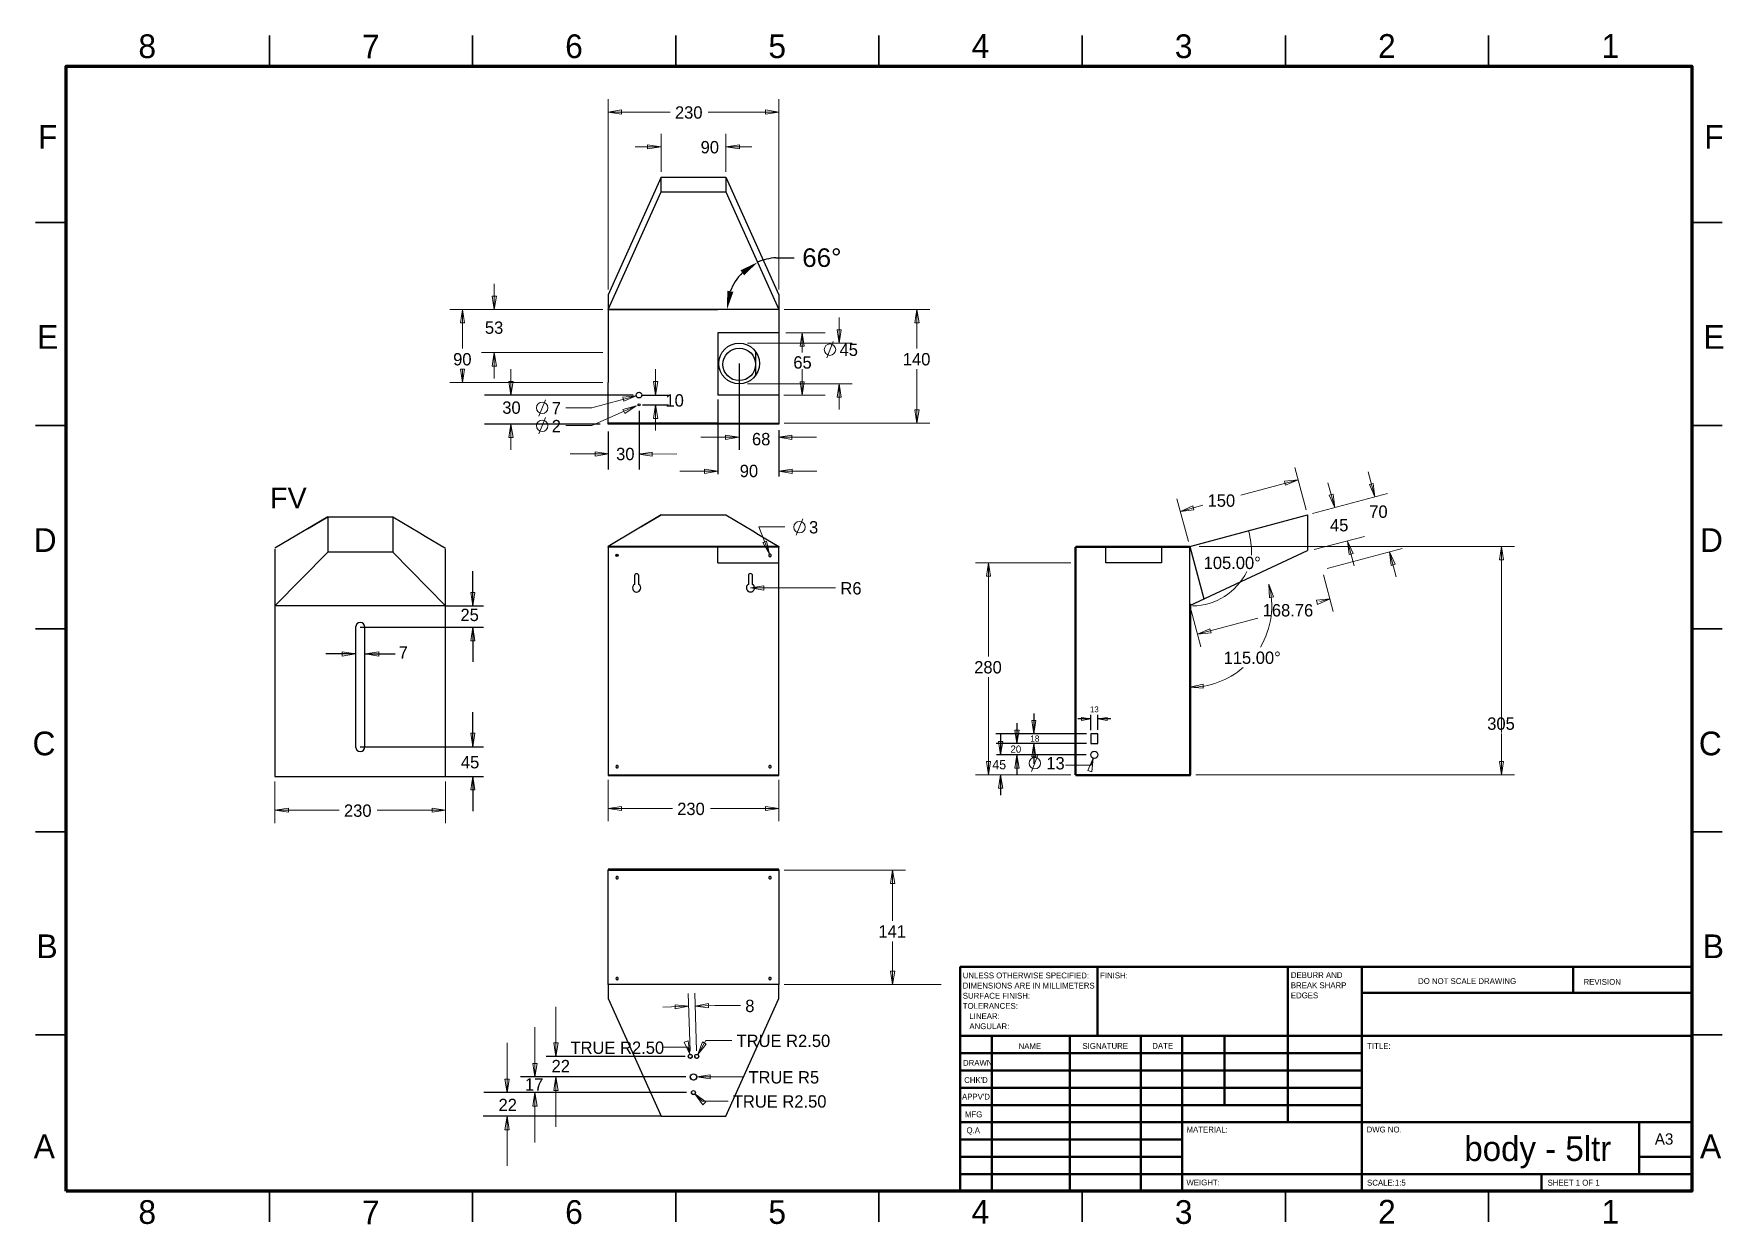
# Model space of a CAD drawing. Header units: millimetres. Extents: x 0.1 to 16.4, y 0.1 to 11.6.
import ezdxf

# ---------------------------------------------------------------- set-up
doc = ezdxf.new("R2010")
doc.units = ezdxf.units.MM
doc.header["$MEASUREMENT"] = 0
doc.linetypes.add('ACAD_ISO09W100', pattern=[45, 24, -3, 6, -3, 6, -3])
for name, color, linetype in [('PDF2_Geometry', 7, 'Continuous'), ('PDF2_Text', 7, 'Continuous'), ('PDF_Geometry', 7, 'Continuous'), ('PDF_Text', 7, 'Continuous')]:
    doc.layers.add(name, color=color, linetype=linetype)
doc.styles.add('PDF Century Gothic', font='GOTHIC.TTF')
doc.styles.get("Standard").update_dxf_attribs({"font": 'arial.ttf'})
doc.dimstyles.get("Standard").update_dxf_attribs({"dimtxt": 0.18, "dimasz": 0.18, "dimexe": 0.18, "dimexo": 0.0625, "dimgap": 0.09, "dimtad": 0, "dimtih": 1, "dimtoh": 1, "dimdec": 4, "dimzin": 0, "dimdsep": 46, "dimtxsty": 'Standard', "dimcen": 0.09, "dimadec": 0, "dimazin": 0, "dimtfac": 1, "dimtdec": 4, "dimtofl": 0, "dimtmove": 0, "dimatfit": 3, "dimfxl": 1, "dimtolj": 1, "dimtzin": 0, "dimarcsym": 0})

# ---------------------------------------------------------------- blocks, each defined once
blk = doc.blocks.new('*D16')
at = {"color": 0, "lineweight": -2, "transparency": 16777216}
blk.add_line((7.266, 9.441), (7.446, 9.441), dxfattribs=at)
for start, end in [(93.5513, 114.1756), (134.7998, 159.3757)]:
    blk.add_arc((7.297, 8.939), 0.503, start, end, dxfattribs=at)
at = {"color": 0, "transparency": 16777216}
for points in [[(6.926, 9.32), (6.96, 9.271), (7.091, 9.398)], [(6.856, 9.111), (6.797, 9.121), (6.794, 8.939)]]:
    blk.add_solid(points, dxfattribs=at)
at = {"layer": 'Defpoints', "color": 0, "transparency": 16777216}
for p in [(6.785, 10.081), (6.831, 9.127), (5.643, 8.939), (7.297, 8.939), (7.297, 8.939)]:
    blk.add_point(p, dxfattribs=at)
at = {"color": 0, "transparency": 16777216, "insert": (7.713, 9.441), "char_height": 0.18, "attachment_point": 5}
blk.add_mtext('\\A1;66°', dxfattribs=at)

msp = doc.modelspace()

# ---------------------------------------------------------------- linework, layer by layer
at = {"color": 8, "true_color": 0x808080}
for p, q in [((6.91169, 8.41629), (6.91169, 7.57925)), ((5.88662, 8.11008), (4.44405, 8.11008)), ((5.97597, 8.11008), (6.22891, 8.11008)), ((6.70541, 8.06619), (6.70541, 7.34364)), ((5.94209, 7.95905), (5.94209, 7.39039)), ((5.97552, 8.01536), (6.22833, 8.01536)), ((5.5647, 7.82917), (4.44405, 7.82917)), ((5.64291, 7.75787), (5.64291, 7.39039)), ((7.29708, 7.7686), (7.29708, 7.32095)), ((4.33115, 6.06626), (4.33115, 6.40307)), ((4.06901, 6.06626), (4.43659, 6.06626)), ((3.24191, 5.86028), (4.43659, 5.86028)), ((4.33115, 5.86028), (4.33115, 5.52347)), ((3.19691, 5.60159), (2.90659, 5.60159)), ((3.29025, 5.60159), (3.58058, 5.60159)), ((4.33115, 4.70133), (4.33115, 5.03814)), ((10.31781, 4.97148), (10.19216, 4.97148)), ((10.31781, 4.86353), (10.31781, 5.00945)), ((10.38721, 4.86617), (10.38721, 5.00945)), ((10.51286, 4.97148), (10.38721, 4.97148)), ((10.27555, 4.82778), (9.39809, 4.82778)), ((3.24191, 4.70133), (4.43659, 4.70133)), ((10.27731, 4.73421), (9.40088, 4.73421)), ((10.27291, 4.62314), (9.40367, 4.62314)), ((4.06901, 4.41348), (4.43659, 4.41348)), ((4.33115, 4.41348), (4.33115, 4.07668)), ((6.38919, 1.70065), (5.04312, 1.70065)), ((6.39479, 1.50104), (4.79344, 1.50104)), ((6.40038, 1.34949), (4.44035, 1.34949)), ((6.15541, 1.12083), (4.43162, 1.12083))]:
    msp.add_line(p, q, dxfattribs=at)
for p, q in [((2.92734, 6.93154), (2.41484, 6.62598)), ((2.92734, 6.93154), (2.92734, 6.58752)), ((3.55651, 6.93154), (3.55651, 6.58752)), ((6.15541, 6.94861), (5.64291, 6.64306)), ((12.41791, 6.94861), (12.41791, 6.60459)), ((3.81762, 6.77598), (3.87179, 6.74265)), ((7.04569, 6.79306), (7.09986, 6.75972)), ((2.92734, 6.58752), (2.41484, 6.06626)), ((3.55651, 6.58752), (2.92734, 6.58752)), ((3.55651, 6.58752), (4.06901, 6.06626)), ((5.64291, 6.63472), (5.64291, 6.04825)), ((10.46542, 6.48472), (10.46542, 6.63472)), ((11.0039, 6.63472), (11.0039, 6.48472)), ((11.27624, 6.07222), (12.41791, 6.60459)), ((10.58736, 6.48472), (10.46542, 6.48472)), ((11.0039, 6.48472), (10.58736, 6.48472)), ((4.06901, 6.06626), (2.41484, 6.06626)), ((3.19691, 5.86028), (3.19691, 4.70133)), ((3.28691, 4.70133), (3.28691, 5.86028)), ((9.60275, 4.93169), (9.60275, 4.73426)), ((9.76599, 5.0251), (9.76599, 4.82767)), ((9.4449, 4.82057), (9.4449, 4.62314)), ((10.38721, 4.82778), (10.31781, 4.82778)), ((10.31781, 4.82778), (10.31781, 4.73421)), ((10.38721, 4.73421), (10.38721, 4.82778)), ((9.60275, 4.62314), (9.60275, 4.42571)), ((9.76599, 4.73421), (9.76599, 4.53678)), ((10.31781, 4.73421), (10.38721, 4.73421)), ((9.4449, 4.429), (9.4449, 4.23158))]:
    msp.add_line(p, q)
at = {"linetype": 'ACAD_ISO09W100'}
for q in [(6.70541, 6.63472), (7.29708, 6.48472)]:
    msp.add_line((6.70541, 6.48472), q, dxfattribs=at)
for centre, radius in [((5.94209, 8.01536), 0.00982), ((10.35251, 4.62314), 0.03471)]:
    msp.add_circle(centre, radius)
for centre, start, end in [((3.24191, 5.86028), 0, 180), ((3.24191, 4.70133), 180, 0)]:
    msp.add_arc(centre, 0.045, start, end)
at = {"layer": 'PDF2_Geometry', "lineweight": 25}
for p, q in [((6.15541, 10.22361), (5.64291, 9.08194)), ((6.15541, 10.08056), (6.15541, 10.22361)), ((5.64291, 8.93889), (6.15541, 10.08056)), ((6.15541, 10.08056), (6.78458, 10.08056)), ((6.78458, 10.08056), (7.29708, 8.93889)), ((5.64291, 9.08194), (5.64291, 8.93889)), ((5.64291, 8.93889), (5.64291, 8.52222)), ((7.29708, 8.93889), (5.64291, 8.93889)), ((5.64291, 8.93889), (6.70541, 8.93889)), ((7.29708, 8.93889), (5.64291, 8.93889)), ((7.29708, 8.93889), (5.64291, 8.93889)), ((7.29708, 8.93889), (5.64291, 8.93889)), ((7.29708, 8.93889), (5.64291, 8.93889)), ((7.29708, 8.93889), (6.70541, 8.93889)), ((6.70541, 8.71382), (6.70541, 8.52222)), ((6.70541, 8.71382), (6.70541, 8.52222)), ((7.29708, 8.71382), (6.70541, 8.71382)), ((5.64291, 8.52222), (5.64291, 8.23056)), ((6.70541, 8.52222), (6.70541, 8.23056)), ((5.64291, 7.8375), (5.64291, 8.23056)), ((6.70541, 8.23056), (6.70541, 8.10994)), ((6.70541, 8.23056), (6.70541, 8.10994)), ((7.29708, 8.10994), (6.70541, 8.10994)), ((6.70541, 7.8375), (5.64291, 7.8375)), ((6.70541, 7.8375), (7.29708, 7.8375)), ((3.87179, 6.74265), (4.06901, 6.62598)), ((7.09986, 6.75972), (7.29708, 6.64306)), ((6.70541, 6.64306), (5.64291, 6.64306)), ((7.29708, 6.64306), (6.70541, 6.64306)), ((6.70541, 6.64306), (6.70541, 6.63472)), ((6.70541, 6.63472), (6.70541, 6.64306))]:
    msp.add_line(p, q, dxfattribs=at)
at = {"layer": 'PDF2_Geometry', "color": 9, "lineweight": 35, "true_color": 0xc0c0c0}
for points in [[(2.36111, 11.29861), (2.36111, 11.59444)], [(4.33056, 11.29861), (4.33056, 11.59444)], [(6.29861, 11.29861), (6.29861, 11.59444)], [(10.23611, 11.29861), (10.23611, 11.59444)], [(12.20417, 11.29861), (12.20417, 11.59444)], [(14.17222, 11.29861), (14.17222, 11.59444)], [(0.39306, 9.78333), (0.09722, 9.78333)], [(16.14167, 9.78333), (16.43611, 9.78333)], [(0.39306, 7.81389), (0.09722, 7.81389)], [(16.14167, 7.81389), (16.43611, 7.81389)], [(0.39306, 3.87778), (0.09722, 3.87778)], [(16.14167, 3.87778), (16.43611, 3.87778)], [(0.39306, 1.90833), (0.09722, 1.90833)], [(16.14167, 1.90833), (16.43611, 1.90833)], [(2.36111, 0.39306), (2.36111, 0.09722)], [(4.33056, 0.39306), (4.33056, 0.09722)], [(6.29861, 0.39306), (6.29861, 0.09722)], [(10.23611, 0.39306), (10.23611, 0.09722)], [(12.20417, 0.39306), (12.20417, 0.09722)], [(14.17222, 0.39306), (14.17222, 0.09722)]]:
    msp.add_lwpolyline(points, dxfattribs=at)
for points in [[(8.26667, 11.59444), (8.26667, 11.29861)], [(0.09722, 5.84583), (0.39306, 5.84583)], [(16.43611, 5.84583), (16.14167, 5.84583)], [(8.26667, 0.09722), (8.26667, 0.39306)]]:
    msp.add_lwpolyline(points, close=True, dxfattribs=at)
at = {"layer": 'PDF2_Geometry', "color": 9, "lineweight": 70, "true_color": 0xc0c0c0}
msp.add_lwpolyline([(0.39306, 0.39306), (0.39306, 11.29861), (16.14167, 11.29861), (16.14167, 0.39306)], close=True, dxfattribs=at)
at = {"layer": 'PDF2_Geometry', "color": 8, "lineweight": 18, "true_color": 0x808080}
for points in [[(5.64291, 9.13194), (5.64291, 10.97778)], [(7.29708, 9.13194), (7.29708, 10.97778)], [(5.64291, 10.85278), (6.24291, 10.85278)], [(7.29708, 10.85278), (6.61236, 10.85278)], [(6.15541, 10.27361), (6.15541, 10.64167)], [(6.78458, 10.27361), (6.78458, 10.64167)], [(6.15541, 10.51667), (5.90541, 10.51667)], [(6.78458, 10.51667), (7.03458, 10.51667)], [(4.54013, 8.93889), (4.54013, 9.18889)], [(4.10819, 8.93889), (5.59291, 8.93889), (4.41513, 8.93889)], [(4.23319, 8.93889), (4.23319, 8.56111)], [(7.34708, 8.93889), (8.75958, 8.93889)], [(7.8818, 8.6125), (7.8818, 8.8625)], [(8.63458, 8.93889), (8.63458, 8.56111)], [(7.36386, 8.71382), (7.746, 8.71382)], [(7.52154, 8.71382), (7.52154, 8.52409)], [(5.59291, 8.52222), (4.41513, 8.52222)], [(4.54013, 8.52222), (4.54013, 8.27222)], [(6.99291, 8.6125), (8.0068, 8.6125)], [(7.76097, 8.47222), (7.82347, 8.63056)], [(4.23319, 8.23056), (4.23319, 8.3625)], [(4.70077, 8.11008), (4.70077, 8.36008)], [(6.10244, 8.11008), (6.10244, 8.36008)], [(7.52154, 8.10994), (7.52154, 8.35994)], [(8.63458, 7.8375), (8.63458, 8.3625)], [(5.59291, 8.23056), (4.10819, 8.23056)], [(6.99291, 8.21944), (8.0068, 8.21944)], [(7.8818, 8.21944), (7.8818, 7.96944)], [(4.97262, 7.90721), (5.03512, 8.06555)], [(5.91567, 8.10305), (5.48373, 7.98777), (5.23373, 7.98777)], [(7.3461, 8.10994), (7.746, 8.10994)], [(4.97262, 7.73392), (5.03512, 7.89225)], [(5.91567, 8.00585), (5.48373, 7.81447), (5.23373, 7.81447)], [(6.10244, 8.01536), (6.10244, 7.76536)], [(4.70077, 7.82943), (4.70077, 7.57943)], [(6.54098, 7.70115), (6.83777, 7.70145), (6.9073, 7.70145)], [(7.29465, 7.70115), (7.59144, 7.70145), (7.66096, 7.70145)], [(7.34708, 7.8375), (8.75958, 7.8375)], [(5.2766, 7.53925), (5.57338, 7.53954), (5.64291, 7.53954)], [(6.3084, 7.53902), (6.01161, 7.53932), (5.94209, 7.53932)], [(6.33713, 7.37155), (6.63391, 7.37185), (6.70344, 7.37185)], [(7.29708, 7.37155), (7.59386, 7.37185), (7.66339, 7.37185)], [(12.40541, 6.99722), (12.2943, 7.40972)], [(13.07069, 7.12361), (13.00541, 7.36528)], [(12.32624, 7.28889), (11.77208, 7.14028)], [(11.26374, 6.69167), (11.15263, 7.10417)], [(11.18597, 6.98333), (11.40263, 7.04167)], [(12.46652, 6.96111), (13.19152, 7.15556)], [(7.46513, 6.75139), (7.52902, 6.90972)], [(7.20541, 6.56667), (7.10402, 6.83194), (7.35402, 6.83194)], [(12.48177, 6.61277), (12.97069, 6.74028)], [(12.60819, 6.42917), (13.33319, 6.62361)], [(13.21236, 6.59028), (13.27763, 6.35)], [(9.32624, 6.48416), (9.32624, 5.575)], [(7.02148, 6.24167), (7.59648, 6.24167), (7.84648, 6.24167)], [(12.57347, 6.36806), (12.66791, 6.01389)], [(12.63597, 6.13472), (12.53736, 6.10833)], [(11.29013, 6.02361), (11.38458, 5.67083)], [(11.35263, 5.79167), (11.93597, 5.94722)], [(9.32624, 4.43056), (9.32624, 5.37639)], [(14.29708, 4.43056), (14.29708, 4.83056)], [(9.74388, 4.46296), (9.80638, 4.62129)], [(10.34145, 4.59036), (10.32339, 4.5223), (10.07339, 4.5223)], [(10.12486, 4.43056), (9.20124, 4.43056)], [(11.33458, 4.43056), (14.42208, 4.43056)], [(2.41484, 4.36348), (2.41484, 3.9621)], [(4.06901, 4.36348), (4.06901, 3.9621)], [(5.64291, 4.38056), (5.64291, 3.97917)], [(7.29708, 4.38056), (7.29708, 3.97917)], [(5.64291, 4.10417), (6.26513, 4.10417)], [(7.29708, 4.10417), (6.63458, 4.10417)], [(2.41484, 4.0871), (3.03707, 4.0871)], [(4.06901, 4.0871), (3.40651, 4.0871)], [(7.34708, 3.50694), (8.52347, 3.50694)], [(8.39847, 3.50694), (8.39847, 3.01389)], [(8.39847, 2.39722), (8.39847, 2.81528)], [(6.43736, 1.75115), (6.4193, 2.31087)], [(6.49986, 1.75393), (6.4818, 2.31226)], [(8.8693, 2.39722), (7.34708, 2.39722), (8.52347, 2.39722)], [(5.13769, 1.70056), (5.13769, 2.1825)], [(6.42208, 2.18587), (6.17347, 2.17754)], [(6.48597, 2.18726), (6.67486, 2.19421), (6.92486, 2.19421)], [(4.93371, 1.50095), (4.93371, 1.9829)], [(4.66319, 1.34873), (4.66319, 1.83067)], [(6.51097, 1.71782), (6.59013, 1.85532), (6.84013, 1.85532)], [(6.43319, 1.7206), (6.41513, 1.78865), (6.16513, 1.78865)], [(5.13769, 1.50104), (5.13769, 1.01909)], [(6.50124, 1.50139), (6.70541, 1.50139), (6.95541, 1.50139)], [(4.93371, 1.34949), (4.93371, 0.86755)], [(6.48319, 1.3375), (6.55402, 1.26806), (6.80402, 1.26806)], [(4.66319, 1.12083), (4.66319, 0.63889)]]:
    msp.add_lwpolyline(points, dxfattribs=at)
for points in [[(5.64291, 10.85278), (5.77347, 10.87361), (5.77347, 10.83333)], [(7.29708, 10.85278), (7.16652, 10.83333), (7.16652, 10.87361)], [(6.15541, 10.51667), (6.02486, 10.49722), (6.02486, 10.53611)], [(6.78458, 10.51667), (6.91513, 10.53611), (6.91513, 10.49722)], [(4.54013, 8.93889), (4.52069, 9.06944), (4.56097, 9.06944)], [(4.23319, 8.93889), (4.25263, 8.80972), (4.21236, 8.80972)], [(8.63458, 8.93889), (8.65541, 8.80972), (8.61513, 8.80972)], [(7.52154, 8.71382), (7.54237, 8.58466), (7.5021, 8.58466)], [(7.8818, 8.6125), (7.86236, 8.74306), (7.90124, 8.74306)], [(4.54013, 8.52222), (4.56097, 8.39167), (4.52069, 8.39167)], [(4.23319, 8.23056), (4.21236, 8.36111), (4.25263, 8.36111)], [(4.70077, 8.11008), (4.7216, 8.24063), (4.68132, 8.24063)], [(6.10244, 8.11008), (6.12327, 8.24063), (6.08299, 8.24063)], [(7.52154, 8.10994), (7.5021, 8.2391), (7.54237, 8.2391)], [(7.8818, 8.21944), (7.90124, 8.08889), (7.86236, 8.08889)], [(5.91567, 8.10305), (5.78512, 8.08916), (5.79484, 8.05027)], [(5.91567, 8.00585), (5.78512, 7.97186), (5.80542, 7.93297)], [(6.10244, 8.01536), (6.12327, 7.88481), (6.08299, 7.88481)], [(8.63458, 7.8375), (8.61513, 7.96667), (8.65541, 7.96667)], [(4.70077, 7.82943), (4.7216, 7.69888), (4.68132, 7.69888)], [(6.90927, 7.70115), (6.7801, 7.68032), (6.7801, 7.7206)], [(7.29465, 7.70115), (7.42382, 7.68032), (7.42382, 7.7206)], [(5.64488, 7.53925), (5.51571, 7.51841), (5.51571, 7.55869)], [(5.94012, 7.53902), (6.06929, 7.51819), (6.06929, 7.55846)], [(6.70541, 7.37155), (6.57624, 7.35072), (6.57624, 7.391)], [(7.29708, 7.37155), (7.42624, 7.35072), (7.42624, 7.391)], [(12.32624, 7.28889), (12.20541, 7.23611), (12.19569, 7.275)], [(13.07069, 7.12361), (13.01791, 7.24306), (13.05541, 7.25417)], [(11.18597, 6.98333), (11.30541, 7.03611), (11.31652, 6.99861)], [(7.20541, 6.56667), (7.17763, 6.69583), (7.14013, 6.68194)], [(13.21236, 6.59028), (13.26652, 6.47083), (13.22763, 6.45972)], [(14.29708, 6.64364), (14.31652, 6.51309), (14.27624, 6.51309)], [(7.02148, 6.24167), (7.15064, 6.22083), (7.15064, 6.26111)], [(12.0443, 6.27778), (12.08736, 6.15417), (12.04847, 6.14583)], [(4.33115, 6.06626), (4.35199, 6.19682), (4.31171, 6.19682)], [(12.63597, 6.13472), (12.51513, 6.08194), (12.50541, 6.12083)], [(4.33115, 5.86028), (4.35199, 5.72973), (4.31171, 5.72973)], [(11.35263, 5.79167), (11.47208, 5.84444), (11.48319, 5.80556)], [(3.19691, 5.60159), (3.06636, 5.62104), (3.06636, 5.58076)], [(3.29025, 5.60159), (3.42081, 5.62104), (3.42081, 5.58076)], [(11.27624, 5.27778), (11.40541, 5.30833), (11.40819, 5.26806)], [(10.31781, 4.97148), (10.22694, 4.95682), (10.22694, 4.98516)], [(10.38721, 4.97148), (10.47808, 4.95682), (10.47808, 4.98516)], [(4.33115, 4.70133), (4.35199, 4.83189), (4.31171, 4.83189)], [(10.34145, 4.59036), (10.32756, 4.4598), (10.28867, 4.47091)], [(9.32624, 4.43056), (9.3068, 4.55972), (9.34708, 4.55972)], [(14.29708, 4.43056), (14.27624, 4.55972), (14.31652, 4.55972)], [(4.33115, 4.41348), (4.35199, 4.28293), (4.31171, 4.28293)], [(2.41484, 4.0871), (2.5454, 4.10654), (2.5454, 4.06626)], [(4.06901, 4.0871), (3.93845, 4.06626), (3.93845, 4.10654)], [(5.64291, 4.10417), (5.77347, 4.12361), (5.77347, 4.08333)], [(7.29708, 4.10417), (7.16652, 4.08333), (7.16652, 4.12361)], [(8.39847, 3.50694), (8.4193, 3.37639), (8.37902, 3.37639)], [(8.39847, 2.39722), (8.37902, 2.52639), (8.4193, 2.52639)], [(6.42208, 2.18587), (6.29291, 2.16087), (6.29152, 2.20115)], [(6.48597, 2.18726), (6.61513, 2.21226), (6.61652, 2.17198)], [(5.13769, 1.70056), (5.11825, 1.83111), (5.15852, 1.83111)], [(6.43319, 1.7206), (6.4193, 1.85115), (6.38041, 1.84004)], [(6.51097, 1.71782), (6.59291, 1.8206), (6.55819, 1.84143)], [(4.66319, 1.34873), (4.64375, 1.47928), (4.68403, 1.47928)], [(4.93371, 1.50095), (4.91426, 1.63151), (4.95454, 1.63151)], [(5.13769, 1.50104), (5.11825, 1.37048), (5.15852, 1.37048)], [(6.50124, 1.50139), (6.6318, 1.48194), (6.6318, 1.52083)], [(4.93371, 1.34949), (4.91426, 1.21894), (4.95454, 1.21894)], [(6.48319, 1.3375), (6.56097, 1.23194), (6.59013, 1.25972)], [(4.66319, 1.12083), (4.64375, 0.99028), (4.68403, 0.99028)]]:
    msp.add_lwpolyline(points, close=True, dxfattribs=at)
at = {"layer": 'PDF2_Geometry', "lineweight": 25}
for points in [[(6.78458, 10.22361), (7.29708, 9.08194), (7.29708, 8.93889), (7.29708, 7.8375), (7.29708, 7.82917), (5.64291, 7.82917), (5.64291, 7.8375)], [(6.15541, 10.22361), (6.78458, 10.22361), (6.78458, 10.08056)], [(7.07018, 8.53333), (7.07018, 8.40833), (7.07018, 8.29722)], [(2.73151, 6.81487), (2.92734, 6.93154), (3.55651, 6.93154), (3.81762, 6.77598)], [(5.95958, 6.83194), (6.15541, 6.94861), (6.78458, 6.94861), (7.04569, 6.79306)], [(2.41484, 6.61765), (2.41484, 4.41348), (4.06901, 4.41348), (4.06901, 6.61765)], [(7.29708, 6.64306), (7.29708, 6.63472), (5.64291, 6.63472), (5.64291, 6.64306)], [(5.64291, 6.63472), (5.64291, 4.43056), (7.29708, 4.43056), (7.29708, 6.63472)], [(5.72069, 6.54861), (5.72208, 6.55556), (5.72624, 6.55556), (5.73041, 6.55556), (5.73597, 6.55556), (5.74152, 6.55556)], [(5.64291, 4.43056), (5.64291, 4.42222), (7.29708, 4.42222), (7.29708, 4.43056)], [(5.64291, 2.39722), (5.64291, 3.50694)], [(7.29708, 3.50694), (7.29708, 2.39722)], [(6.4193, 1.70254), (6.42069, 1.69698), (6.42347, 1.69004), (6.42902, 1.68587), (6.43597, 1.68448), (6.4443, 1.68448), (6.44986, 1.68865), (6.45541, 1.69282), (6.45819, 1.69976), (6.45819, 1.70254)], [(6.4818, 1.70254), (6.48319, 1.69698), (6.48736, 1.69004), (6.49291, 1.68587), (6.49986, 1.68448), (6.5068, 1.68448), (6.51374, 1.68865), (6.51791, 1.69282), (6.52069, 1.69976), (6.52069, 1.70254)], [(6.43874, 1.50278), (6.44013, 1.49444), (6.4443, 1.48611), (6.44986, 1.47917), (6.45819, 1.475), (6.46791, 1.47361), (6.47624, 1.47361), (6.48597, 1.47639), (6.49291, 1.48333), (6.49847, 1.49028), (6.50124, 1.49861), (6.50124, 1.50278)], [(6.44986, 1.35), (6.45124, 1.34444), (6.45541, 1.33889), (6.46097, 1.33472), (6.46791, 1.33194), (6.47486, 1.33333), (6.4818, 1.33611), (6.48597, 1.34167), (6.48874, 1.34722), (6.49013, 1.35)]]:
    msp.add_lwpolyline(points, dxfattribs=at)
for points in [[(7.19847, 6.55556), (7.19847, 6.55139), (7.20124, 6.54722), (7.20541, 6.54583), (7.20958, 6.54444), (7.21513, 6.54583), (7.21791, 6.54722), (7.22069, 6.55139), (7.22208, 6.55556), (7.22069, 6.56111), (7.21791, 6.56389), (7.21513, 6.56667), (7.20958, 6.56806), (7.20541, 6.56667), (7.20124, 6.56389), (7.19847, 6.56111)], [(10.17486, 6.63472), (10.17486, 4.43056), (11.27624, 4.43056), (11.27624, 6.63472)], [(11.27624, 6.08333), (11.28458, 6.08333), (11.28458, 4.43056), (11.27624, 4.43056)], [(5.71791, 4.50833), (5.7193, 4.50417), (5.72069, 4.5), (5.72486, 4.49861), (5.72902, 4.49722), (5.73458, 4.49861), (5.73874, 4.5), (5.74013, 4.50417), (5.74152, 4.50833), (5.74013, 4.51389), (5.73874, 4.51667), (5.73458, 4.51944), (5.72902, 4.52083), (5.72486, 4.51944), (5.72069, 4.51667), (5.7193, 4.51389)], [(7.22208, 4.50833), (7.22069, 4.51389), (7.21791, 4.51667), (7.21513, 4.51944), (7.20958, 4.52083), (7.20541, 4.51944), (7.20124, 4.51667), (7.19847, 4.51389), (7.19847, 4.50833), (7.19847, 4.50417), (7.20124, 4.5), (7.20541, 4.49861), (7.20958, 4.49722), (7.21513, 4.49861), (7.21791, 4.5), (7.22069, 4.50417)], [(7.29708, 3.50694), (7.29708, 3.51528), (5.64291, 3.51528), (5.64291, 3.50694)], [(5.71791, 3.43272), (5.7193, 3.42855), (5.72069, 3.42439), (5.72486, 3.423), (5.72902, 3.42161), (5.73458, 3.423), (5.73874, 3.42439), (5.74013, 3.42855), (5.74152, 3.43272), (5.74013, 3.43828), (5.73874, 3.44105), (5.73458, 3.44383), (5.72902, 3.44522), (5.72486, 3.44383), (5.72069, 3.44105), (5.7193, 3.43828)], [(7.22208, 3.43272), (7.22069, 3.43828), (7.21791, 3.44105), (7.21513, 3.44383), (7.20958, 3.44522), (7.20541, 3.44383), (7.20124, 3.44105), (7.19847, 3.43828), (7.19847, 3.43272), (7.19847, 3.42855), (7.20124, 3.42439), (7.20541, 3.423), (7.20958, 3.42161), (7.21513, 3.423), (7.21791, 3.42439), (7.22069, 3.42855)], [(5.71791, 2.45506), (5.7193, 2.4509), (5.72069, 2.44673), (5.72486, 2.44534), (5.72902, 2.44395), (5.73458, 2.44534), (5.73874, 2.44673), (5.74013, 2.4509), (5.74152, 2.45506), (5.74013, 2.46062), (5.73874, 2.4634), (5.73458, 2.46617), (5.72902, 2.46756), (5.72486, 2.46617), (5.72069, 2.4634), (5.7193, 2.46062)], [(7.22208, 2.45506), (7.22069, 2.46062), (7.21791, 2.4634), (7.21513, 2.46617), (7.20958, 2.46756), (7.20541, 2.46617), (7.20124, 2.4634), (7.19847, 2.46062), (7.19847, 2.45506), (7.19847, 2.4509), (7.20124, 2.44673), (7.20541, 2.44534), (7.20958, 2.44395), (7.21513, 2.44534), (7.21791, 2.44673), (7.22069, 2.4509)], [(7.29708, 2.2625), (7.29708, 2.39722), (5.64291, 2.39722), (5.64291, 2.2625), (6.15541, 1.12083), (6.78458, 1.12083)]]:
    msp.add_lwpolyline(points, close=True, dxfattribs=at)
for points in [[(5.93892, 6.275), (5.93892, 6.35972), (5.93753, 6.36667), (5.93197, 6.37361), (5.92642, 6.37778), (5.91808, 6.37917), (5.91114, 6.37778), (5.90419, 6.37361), (5.90003, 6.36667), (5.89864, 6.35972), (5.89864, 6.275, 3.65547507)], [(7.04162, 6.27572), (7.04162, 6.36044), (7.04023, 6.36739), (7.03467, 6.37433), (7.02912, 6.3785), (7.02078, 6.37989), (7.01384, 6.3785), (7.00689, 6.37433), (7.00273, 6.36739), (7.00134, 6.36044), (7.00134, 6.27572, 3.65547507)]]:
    msp.add_lwpolyline(points, format="xyb", close=True, dxfattribs=at)
at = {"layer": 'PDF2_Geometry', "color": 9, "lineweight": 50, "true_color": 0xc0c0c0}
for points in [[(9.05417, 0.39306), (9.05417, 2.56806), (16.14167, 2.56806)], [(10.38472, 1.89861), (10.38472, 2.56806)], [(12.22778, 2.56806), (12.22778, 1.0625)], [(12.94444, 2.56806), (12.94444, 0.39306)], [(14.99167, 2.31667), (14.99167, 2.56806)], [(16.14167, 2.31667), (12.94444, 2.31667)], [(16.14167, 1.89861), (9.05417, 1.89861)], [(9.36111, 1.89861), (9.36111, 0.39306)], [(10.11667, 1.89861), (10.11667, 0.39306)], [(10.80278, 1.89861), (10.80278, 0.39306)], [(11.20417, 0.39306), (11.20417, 1.89861)], [(11.61389, 1.22917), (11.61389, 1.89861)], [(12.94444, 1.73194), (9.05417, 1.73194)], [(12.94444, 1.56389), (9.05417, 1.56389)], [(12.94444, 1.39722), (9.05417, 1.39722)], [(12.94444, 1.22917), (9.05417, 1.22917)], [(16.14167, 1.0625), (11.20417, 1.0625), (9.05417, 1.0625)], [(15.62917, 0.55972), (15.62917, 1.0625)], [(11.20417, 0.89444), (9.05417, 0.89444)], [(11.20417, 0.72778), (9.05417, 0.72778)], [(16.14167, 0.72778), (15.62917, 0.72778)], [(9.05417, 0.55972), (16.14167, 0.55972)], [(14.68472, 0.39306), (14.68472, 0.55972)]]:
    msp.add_lwpolyline(points, dxfattribs=at)
at = {"layer": 'PDF2_Geometry', "lineweight": 25}
for centre, radius in [((6.91169, 8.41629), 0.19686), ((6.91275, 8.40785), 0.15743), ((5.94209, 8.11008), 0.02775), ((5.94209, 8.11008), 0.02775), ((5.72972, 6.55625), 0.01183), ((6.43837, 1.70109), 0.01907), ((6.50118, 1.70065), 0.01939), ((6.4697, 1.50104), 0.03096), ((6.46923, 1.34949), 0.0194)]:
    msp.add_circle(centre, radius, dxfattribs=at)
at = {"layer": 'PDF2_Geometry', "color": 8, "lineweight": 18, "true_color": 0x808080}
for centre, radius in [((7.79158, 8.5509), 0.0555), ((5.00466, 7.98601), 0.05546), ((5.00466, 7.81272), 0.05546), ((7.49678, 6.83054), 0.05585), ((9.77592, 4.54175), 0.05546)]:
    msp.add_circle(centre, radius, dxfattribs=at)
for centre, radius, start, end in [((11.08214, 6.58982), 0.79219, 357.832638, 15.073089), ((11.2962, 6.65795), 0.59185, 270.707415, 334.163141), ((11.27937, 6.07177), 0.79219, 329.361635, 15.073089), ((11.28111, 6.06059), 0.78283, 269.643996, 310.962249)]:
    msp.add_arc(centre, radius, start, end, dxfattribs=at)
at = {"layer": 'PDF_Geometry', "lineweight": 25}
for p, q in [((11.27624, 6.64306), (12.41791, 6.94861)), ((10.16652, 4.43056), (10.16652, 6.63472)), ((10.16652, 6.63472), (10.17486, 6.63472)), ((11.27624, 6.64306), (10.17486, 6.64306)), ((10.17486, 6.64306), (10.17486, 6.63472)), ((10.17486, 6.63472), (10.17486, 4.43056)), ((10.17486, 6.63472), (11.27624, 6.63472)), ((11.27624, 6.63472), (11.27624, 6.64306)), ((11.27624, 6.64306), (11.41265, 6.13583)), ((11.27624, 6.07222), (11.27624, 6.64306)), ((11.28458, 6.08333), (11.27624, 6.08333)), ((11.27624, 6.08333), (11.27624, 4.43056)), ((11.28458, 4.43056), (11.28458, 6.08333)), ((10.17486, 4.43056), (10.16652, 4.43056)), ((10.17486, 4.43056), (10.17486, 4.42222)), ((11.28458, 4.43056), (10.17486, 4.43056)), ((10.17486, 4.42222), (11.28458, 4.42222)), ((11.27624, 4.43056), (11.28458, 4.43056)), ((11.28458, 4.42222), (11.28458, 4.43056))]:
    msp.add_line(p, q, dxfattribs=at)
at = {"layer": 'PDF_Geometry', "color": 8, "lineweight": 18, "true_color": 0x808080}
for points in [[(13.07069, 7.12361), (13.00541, 7.36528)], [(12.68095, 7.01941), (12.61567, 7.26108)], [(12.46652, 6.96111), (13.19152, 7.15556)], [(11.36762, 6.64306), (14.42208, 6.64306)], [(12.80444, 6.69528), (12.86972, 6.455)], [(13.21236, 6.59028), (13.27763, 6.35)], [(14.29708, 6.64031), (14.29708, 4.84086)], [(10.12486, 6.48472), (9.20124, 6.48472)], [(9.32624, 4.43056), (9.32624, 5.37639)], [(14.29708, 4.43056), (14.29708, 4.83056)], [(10.12486, 4.43056), (9.20124, 4.43056)], [(11.33458, 4.43056), (14.42208, 4.43056)]]:
    msp.add_lwpolyline(points, dxfattribs=at)
for points in [[(13.07069, 7.12361), (13.01791, 7.24306), (13.05541, 7.25417)], [(12.68095, 7.01941), (12.62817, 7.13886), (12.66567, 7.14997)], [(12.80444, 6.69528), (12.85861, 6.57584), (12.81972, 6.56473)], [(13.21236, 6.59028), (13.26652, 6.47083), (13.22763, 6.45972)], [(14.29708, 6.64364), (14.31652, 6.51309), (14.27624, 6.51309)], [(9.32624, 6.48419), (9.34708, 6.35502), (9.3068, 6.35502)], [(9.76599, 4.82767), (9.74654, 4.95684), (9.78682, 4.95684)], [(9.4449, 4.62314), (9.42546, 4.75231), (9.46574, 4.75231)], [(9.60275, 4.73426), (9.58331, 4.86342), (9.62359, 4.86342)], [(9.60275, 4.62317), (9.62359, 4.494), (9.58331, 4.494)], [(9.76599, 4.73423), (9.78682, 4.60507), (9.74654, 4.60507)], [(9.32624, 4.43056), (9.3068, 4.55972), (9.34708, 4.55972)], [(9.4449, 4.42903), (9.46574, 4.29986), (9.42546, 4.29986)], [(14.29708, 4.43056), (14.27624, 4.55972), (14.31652, 4.55972)]]:
    msp.add_lwpolyline(points, close=True, dxfattribs=at)
at = {"layer": 'PDF_Geometry', "lineweight": 25}
msp.add_lwpolyline([(10.17486, 4.43056), (11.27624, 4.43056), (11.27624, 6.63472), (10.17486, 6.63472)], close=True, dxfattribs=at)

# ---------------------------------------------------------------- texts
at = {"color": 8, "true_color": 0x808080, "insert": (2.36658, 7.21381), "char_height": 0.2, "attachment_point": 1}
msp.add_mtext_dynamic_manual_height_columns('FV', width=1.7846512, gutter_width=1, heights=[0], dxfattribs=at)
at = {"layer": 'PDF2_Text', "attachment_point": 7, "style": 'PDF Century Gothic'}
for s, insert, char_height in [('8', (1.0926, 11.37305), 0.22984), ('7', (3.25804, 11.37305), 0.22984), ('6', (5.22668, 11.37305), 0.22984), ('5', (7.19532, 11.37305), 0.22984), ('4', (9.16396, 11.37883), 0.22984), ('3', (11.1326, 11.37305), 0.22984), ('2', (13.10124, 11.37883), 0.22984), ('1', (15.26668, 11.37883), 0.22984), ('F', (0.11948, 10.49755), 0.22984), ('F', (16.26124, 10.49755), 0.22984), ('E', (0.11116, 8.55867), 0.22984), ('E', (16.25292, 8.55867), 0.22984), ('D', (0.07788, 6.59003), 0.22984), ('D', (16.21964, 6.59003), 0.22984), ('C', (0.067, 4.61561), 0.22984), ('C', (16.20876, 4.61561), 0.22984), ('B', (0.10508, 2.65275), 0.22984), ('B', (16.24684, 2.65275), 0.22984), ('UNLESS OTHERWISE SPECIFIED:', (9.07847, 2.45608), 0.0565561), ('FINISH:', (10.40832, 2.456), 0.056556), ('DEBURR AND', (12.25627, 2.45931), 0.056556), ('DO NOT SCALE DRAWING', (13.48887, 2.40135), 0.0565561), ('SURFACE FINISH:', (9.07847, 2.25923), 0.0565561), ('DIMENSIONS ARE IN MILLIMETERS', (9.07847, 2.35765), 0.0565561), ('BREAK SHARP', (12.25627, 2.36088), 0.0565561), ('EDGES', (12.25627, 2.26246), 0.056556), ('REVISION', (15.09171, 2.39356), 0.056556), ('TOLERANCES:', (9.07847, 2.1608), 0.0565561), ('ANGULAR:', (9.14255, 1.96395), 0.056556), ('LINEAR:', (9.1422, 2.06272), 0.056556), ('NAME', (9.61903, 1.77167), 0.056556), ('SIGNATURE', (10.23761, 1.77261), 0.056556), ('DATE', (10.91407, 1.77459), 0.056556), ('TITLE:', (12.99572, 1.77351), 0.056556), ('DRAWN', (9.08045, 1.60966), 0.056556), ("CHK'D", (9.0921, 1.44198), 0.056556), ("APPV'D", (9.07091, 1.28215), 0.056556), ('MFG', (9.09934, 1.10946), 0.056556), ('Q.A', (9.11454, 0.9406), 0.056556), ('MATERIAL:', (11.24604, 0.96288), 0.056556), ('DWG NO.', (12.99029, 0.96253), 0.056556), ('A', (0.07852, 0.71387), 0.22984), ('body - 5ltr', (13.93674, 0.61474), 0.2394206), ('A3', (15.78233, 0.84359), 0.109734), ('A', (16.22028, 0.71387), 0.22984), ('WEIGHT:', (11.2448, 0.44942), 0.056556), ('SCALE:1:5', (12.99502, 0.44734), 0.056556), ('SHEET 1 OF 1', (14.74321, 0.44734), 0.0565561), ('8', (1.0926, 0.07385), 0.22984), ('7', (3.25804, 0.07385), 0.22984), ('6', (5.22668, 0.07385), 0.22984), ('5', (7.19532, 0.07385), 0.22984), ('4', (9.16396, 0.07963), 0.22984), ('3', (11.1326, 0.07385), 0.22984), ('2', (13.10124, 0.07963), 0.22984), ('1', (15.26668, 0.07963), 0.22984)]:
    msp.add_mtext(s, dxfattribs=dict(at, insert=insert, char_height=char_height))
at = {"layer": 'PDF2_Text', "color": 8, "true_color": 0x808080, "style": 'PDF Century Gothic'}
for s, insert, char_height, attachment_point in [('230', (6.29011, 10.7875), 0.11971, 7), ('90', (6.53878, 10.45133), 0.11971, 7), ('53', (4.44911, 8.70233), 0.11971, 7), ('90', (4.14145, 8.39617), 0.11971, 7), ('45', (7.88446, 8.48764), 0.11971, 7), ('140', (8.49745, 8.39617), 0.11971, 7), ('65', (7.43673, 8.36512), 0.11971, 7), ('30', (4.61728, 7.9274), 0.11971, 7), ('7', (5.0963, 7.92288), 0.11971, 7), ('10', (6.19822, 7.9968), 0.11971, 7), ('2', (5.0963, 7.74959), 0.11971, 7), ('68', (7.03623, 7.62193), 0.11971, 7), ('30', (5.72022, 7.47769), 0.11971, 7), ('90', (6.91787, 7.31313), 0.11971, 7), ('150', (11.44981, 7.02622), 0.11971, 7), ('70', (13.01581, 6.91872), 0.11971, 7), ('3', (7.58896, 6.76738), 0.11971, 7), ('105.00°', (11.41166, 6.42242), 0.11971, 7), ('R6', (7.89304, 6.17588), 0.11971, 7), ('168.76', (11.98347, 5.96288), 0.11971, 7), ('25', (4.21229, 6.03961), 0.11971, 1), ('7', (3.61379, 5.55593), 0.11971, 7), ('115.00°', (11.60497, 5.50288), 0.11971, 7), ('280', (9.18897, 5.41088), 0.11971, 7), ('13', (10.31037, 5.03506), 0.057, 7), ('305', (14.15864, 4.86422), 0.11971, 7), ('45', (4.21639, 4.49047), 0.11971, 7), ('13', (9.88749, 4.48034), 0.11971, 7), ('230', (3.08378, 4.0211), 0.11971, 7), ('230', (6.31184, 4.03817), 0.11971, 7), ('141', (8.26114, 2.85273), 0.11971, 7), ('8', (6.97131, 2.12842), 0.11971, 7), ('TRUE R2.50', (5.27798, 1.72326), 0.11971, 7), ('TRUE R2.50', (6.88681, 1.78976), 0.11971, 7), ('22', (5.09518, 1.54689), 0.11971, 7), ('17', (4.83742, 1.36962), 0.11971, 7), ('TRUE R5', (7.00231, 1.43622), 0.11971, 7), ('TRUE R2.50', (6.85064, 1.20222), 0.11971, 7), ('22', (4.58112, 1.17025), 0.11971, 7)]:
    msp.add_mtext(s, dxfattribs=dict(at, insert=insert, char_height=char_height, attachment_point=attachment_point))
at = {"layer": 'PDF_Text', "color": 8, "true_color": 0x808080, "attachment_point": 7, "style": 'PDF Century Gothic'}
for s, insert, char_height in [('70', (13.01581, 6.91872), 0.11971), ('45', (12.63544, 6.78765), 0.11971), ('280', (9.18897, 5.41088), 0.11971), ('305', (14.15864, 4.86422), 0.11971), ('18', (9.73159, 4.75002), 0.06), ('20', (9.5405, 4.64309), 0.07), ('45', (9.36447, 4.48183), 0.09)]:
    msp.add_mtext(s, dxfattribs=dict(at, insert=insert, char_height=char_height))

# ---------------------------------------------------------------- dimensions: what is measured, and where the dimension line sits
dim = msp.add_angular_dim_2l(base=(6.83073, 9.12675), line1=((6.78458, 10.08056), (7.29708, 8.93889)), line2=((7.29708, 8.93889), (5.64291, 8.93889)), dimstyle='Standard')
dim.commit()
dim.dimension.update_dxf_attribs({"geometry": '*D16', "text_midpoint": (7.71299, 9.44069)})

doc.saveas('drawing.dxf')
